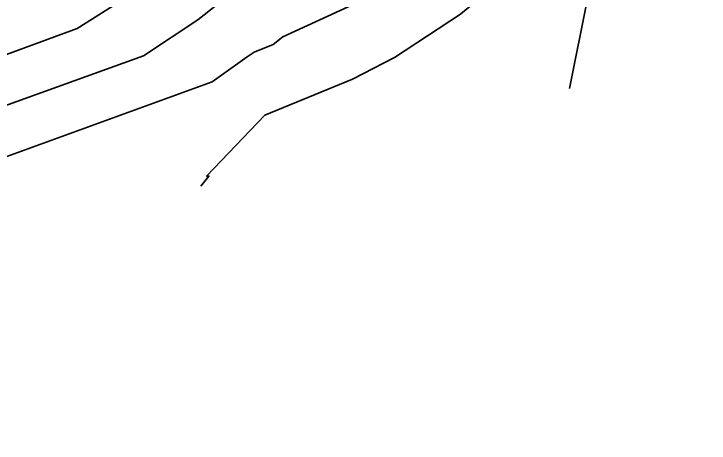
# Model space of a CAD drawing. Header units: metres. Extents: x 1477905 to 1478744, y 4202276 to 4202610.
# Drawn here: x 1478261.7 to 1478313.4, y 4202297.8 to 4202329.7 of the extents above; entities that cross this region are included whole.
import ezdxf

# ---------------------------------------------------------------- set-up
doc = ezdxf.new("R2010")
doc.units = ezdxf.units.M
doc.layers.add('Nouveau Terrain - CN - Courbes', color=22, linetype='Continuous', lineweight=0)

msp = doc.modelspace()

# ---------------------------------------------------------------- linework, layer by layer
at = {"layer": 'Nouveau Terrain - CN - Courbes', "linetype": 'Continuous', "lineweight": 35}
for points in [[(1478303.011609456, 4202324.213129776, 71), (1478304.362002265, 4202330.888114981, 71), (1478307.332929067, 4202334.493830134, 71), (1478309.913573535, 4202338.500593627, 71), (1478311.673101798, 4202341.945160164, 71), (1478313.371006056, 4202348.062118808, 71), (1478313.408230238, 4202348.569058707, 71)], [(1478275.577999664, 4202316.950417037, 72), (1478276.180634278, 4202317.693431433, 72), (1478276.00716673, 4202317.695148824, 72), (1478280.337206952, 4202322.226129095, 72), (1478286.856859087, 4202324.88531536, 72), (1478289.994242297, 4202326.518353193, 72), (1478294.908409057, 4202329.73361094, 72), (1478299.106634079, 4202333.221900162, 72), (1478302.158730821, 4202336.624487224, 72), (1478304.979737514, 4202340.669745913, 72), (1478307.164144003, 4202344.778180778, 72), (1478307.953136986, 4202347.503672726, 72)], [(1478245.151514638, 4202309.730802697, 73), (1478249.315379251, 4202314.599563493, 73), (1478249.313912094, 4202314.603420978, 73), (1478249.655298638, 4202314.980888212, 73), (1478276.4275274, 4202324.699000718, 73), (1478279.04127871, 4202326.559625246, 73), (1478279.550446891, 4202326.902232619, 73), (1478280.962286618, 4202327.481364953, 73), (1478281.677721202, 4202328.033015055, 73), (1478286.870504801, 4202330.422228425, 73), (1478287.895557035, 4202331.363112691, 73), (1478290.266048414, 4202332.896936514, 73), (1478292.982903182, 4202334.999771875, 73), (1478296.508331709, 4202338.257926133, 73), (1478299.83904954, 4202342.577694058, 73), (1478301.948698513, 4202346.163952277, 73)], [(1478220.230623526, 4202304.251471099, 74), (1478218.787090921, 4202307.062631282, 74), (1478219.076293073, 4202307.551726952, 74), (1478243.520342649, 4202316.429965863, 74), (1478247.536997839, 4202318.076357698, 74), (1478271.31946837, 4202326.634569378, 74), (1478275.366320206, 4202329.313871134, 74), (1478277.591437975, 4202331.08318377, 74), (1478278.799609971, 4202331.674904423, 74), (1478279.927401459, 4202332.629233439, 74), (1478283.852016871, 4202334.437719158, 74), (1478285.40361483, 4202335.925571067, 74), (1478287.168392022, 4202337.096519793, 74), (1478288.538046404, 4202338.223585282, 74), (1478289.539358859, 4202339.025032793, 74), (1478290.776101368, 4202340.226594131, 74), (1478292.641490107, 4202342.025192755, 74), (1478294.152764991, 4202343.909597322, 74)], [(1478190.688514277, 4202297.847159349, 75), (1478189.669563199, 4202303.510115645, 75), (1478189.904396057, 4202304.279974288, 75), (1478190.598007538, 4202304.659097198, 75), (1478200.747564987, 4202307.885260926, 75), (1478204.056077794, 4202308.639873849, 75), (1478207.079581902, 4202309.259399273, 75), (1478210.081605851, 4202309.806047223, 75), (1478215.134878172, 4202310.75045063, 75), (1478219.215204646, 4202311.347815758, 75), (1478239.429922455, 4202318.597411855, 75), (1478244.431419591, 4202320.265657872, 75), (1478249.080171517, 4202322.324059304, 75), (1478266.381204928, 4202328.667646467, 75), (1478270.944387096, 4202331.567897822, 75), (1478275.518019908, 4202335.224710207, 75), (1478276.411849315, 4202335.652415416, 75), (1478277.993319997, 4202337.152345387, 75), (1478280.901757466, 4202338.525565161, 75), (1478281.842735061, 4202339.523457016, 75)]]:
    msp.add_polyline3d(points, dxfattribs=at)

doc.saveas('drawing.dxf')
